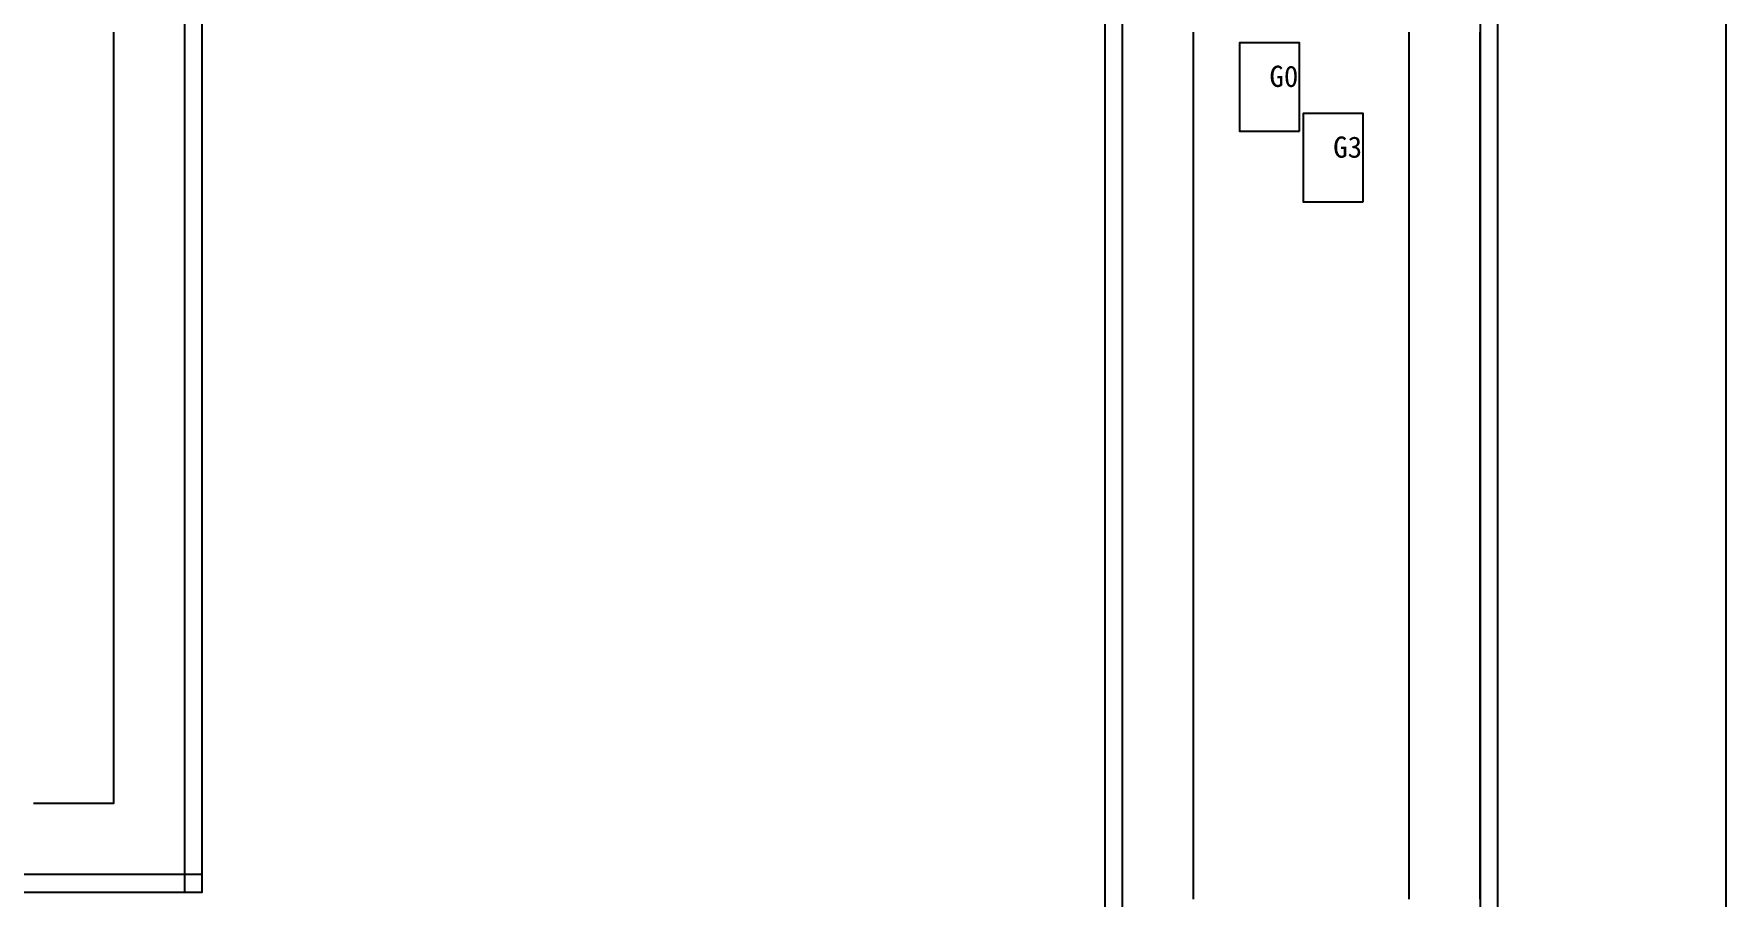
# Model space of a CAD drawing. Header units: metres. Extents: x 0 to 11, y 0 to 14.5.
# Drawn here: x 6.22 to 11, y 2.431 to 4.87 of the extents above; entities that cross this region are included whole.
import ezdxf

# ---------------------------------------------------------------- set-up
doc = ezdxf.new("R2010")
doc.units = ezdxf.units.M
for name, color, linetype in [('GRASS', 3, 'Continuous'), ('GRID', 6, 'Continuous'), ('HALL', 5, 'Continuous'), ('TRACK', 7, 'Continuous'), ('WALLS', 8, 'Continuous')]:
    doc.layers.add(name, color=color, linetype=linetype)

msp = doc.modelspace()

# ---------------------------------------------------------------- linework, layer by layer
at = {"layer": 'GRASS'}
for points in [[(6.645, 4.875), (6.645, 4.865), (6.645, 4.855), (6.645, 4.845), (6.645, 4.835), (6.645, 4.825), (6.645, 4.815), (6.645, 4.805), (6.645, 4.795), (6.645, 4.785), (6.645, 4.775), (6.645, 4.765), (6.645, 4.755), (6.645, 4.745), (6.645, 4.735), (6.645, 4.725), (6.645, 4.715), (6.645, 4.705), (6.645, 4.695), (6.645, 4.685), (6.645, 4.675), (6.645, 4.665), (6.645, 4.655), (6.645, 4.645), (6.645, 4.635), (6.645, 4.625), (6.645, 4.615), (6.645, 4.605), (6.645, 4.595), (6.645, 4.585), (6.645, 4.575), (6.645, 4.565), (6.645, 4.555), (6.645, 4.545), (6.645, 4.535), (6.645, 4.525), (6.645, 4.515), (6.645, 4.505), (6.645, 4.495), (6.645, 4.485), (6.645, 4.475), (6.645, 4.465), (6.645, 4.455), (6.645, 4.445), (6.645, 4.435), (6.645, 4.425), (6.645, 4.415), (6.645, 4.405), (6.645, 4.395), (6.645, 4.385), (6.645, 4.375), (6.645, 4.365), (6.645, 4.355), (6.645, 4.345), (6.645, 4.335), (6.645, 4.325), (6.645, 4.315), (6.645, 4.305), (6.645, 4.295), (6.645, 4.285), (6.645, 4.275), (6.645, 4.265), (6.645, 4.255), (6.645, 4.245), (6.645, 4.235), (6.645, 4.225), (6.645, 4.215), (6.645, 4.205), (6.645, 4.195), (6.645, 4.185), (6.645, 4.175), (6.645, 4.165), (6.645, 4.155), (6.645, 4.145), (6.645, 4.135), (6.645, 4.125), (6.645, 4.115), (6.645, 4.105), (6.645, 4.095), (6.645, 4.085), (6.645, 4.075), (6.645, 4.065), (6.645, 4.055), (6.645, 4.045), (6.645, 4.035), (6.645, 4.025), (6.645, 4.015), (6.645, 4.005), (6.645, 3.995), (6.645, 3.985), (6.645, 3.975), (6.645, 3.965), (6.645, 3.955), (6.645, 3.945), (6.645, 3.935), (6.645, 3.925), (6.645, 3.915), (6.645, 3.905), (6.645, 3.895), (6.645, 3.885), (6.645, 3.875), (6.645, 3.865), (6.645, 3.855), (6.645, 3.845), (6.645, 3.835), (6.645, 3.825), (6.645, 3.815), (6.645, 3.805), (6.645, 3.795), (6.645, 3.785), (6.645, 3.775), (6.645, 3.765), (6.645, 3.755), (6.645, 3.745), (6.645, 3.735), (6.645, 3.725), (6.645, 3.715), (6.645, 3.705), (6.645, 3.695), (6.645, 3.685), (6.645, 3.675), (6.645, 3.665), (6.645, 3.655), (6.645, 3.645), (6.645, 3.635), (6.645, 3.625), (6.645, 3.615), (6.645, 3.605), (6.645, 3.595), (6.645, 3.585), (6.645, 3.575), (6.645, 3.565), (6.645, 3.555), (6.645, 3.545), (6.645, 3.535), (6.645, 3.525), (6.645, 3.515), (6.645, 3.505), (6.645, 3.495), (6.645, 3.485), (6.645, 3.475), (6.645, 3.465), (6.645, 3.455), (6.645, 3.445), (6.645, 3.435), (6.645, 3.425), (6.645, 3.415), (6.645, 3.405), (6.645, 3.395), (6.645, 3.385), (6.645, 3.375), (6.645, 3.365), (6.645, 3.355), (6.645, 3.345), (6.645, 3.335), (6.645, 3.325), (6.645, 3.315), (6.645, 3.305), (6.645, 3.295), (6.645, 3.285), (6.645, 3.275), (6.645, 3.265), (6.645, 3.255), (6.645, 3.245), (6.645, 3.235), (6.645, 3.225), (6.645, 3.215), (6.645, 3.205), (6.645, 3.195), (6.645, 3.185), (6.645, 3.175), (6.645, 3.165), (6.645, 3.155), (6.645, 3.145), (6.645, 3.135), (6.645, 3.125), (6.645, 3.115), (6.645, 3.105), (6.645, 3.095), (6.645, 3.085), (6.645, 3.075), (6.645, 3.065), (6.645, 3.055), (6.645, 3.045), (6.645, 3.035), (6.645, 3.025), (6.645, 3.015), (6.645, 3.005), (6.645, 2.995), (6.645, 2.985), (6.645, 2.975), (6.645, 2.965), (6.645, 2.955), (6.645, 2.945), (6.645, 2.935), (6.645, 2.925), (6.645, 2.915), (6.645, 2.905), (6.645, 2.895), (6.645, 2.885), (6.645, 2.875), (6.645, 2.865), (6.645, 2.855), (6.645, 2.845), (6.645, 2.835), (6.645, 2.825), (6.645, 2.815), (6.645, 2.805), (6.645, 2.795), (6.645, 2.785), (6.645, 2.775), (6.645, 2.765), (6.645, 2.755), (6.645, 2.745), (6.645, 2.735), (6.645, 2.725), (6.645, 2.715), (6.645, 2.705), (6.645, 2.695), (6.645, 2.685), (6.645, 2.675), (6.645, 2.665), (6.645, 2.655), (6.645, 2.645), (6.645, 2.635), (6.645, 2.625), (6.645, 2.615), (6.645, 2.605), (6.645, 2.595), (6.645, 2.585), (6.645, 2.575), (6.645, 2.565), (6.645, 2.555), (6.645, 2.545), (6.645, 2.535), (6.645, 2.525), (6.645, 2.515), (6.645, 2.505), (6.645, 2.495), (6.6351, 2.495), (6.6252, 2.495), (6.6153, 2.495), (6.6054, 2.495), (6.5955, 2.495), (6.5856, 2.495), (6.5757, 2.495), (6.5658, 2.495), (6.5559, 2.495), (6.546, 2.495), (6.5361, 2.495), (6.5262, 2.495), (6.5163, 2.495), (6.5063, 2.495), (6.4964, 2.495), (6.4865, 2.495), (6.4766, 2.495), (6.4667, 2.495), (6.4568, 2.495), (6.4469, 2.495), (6.437, 2.495), (6.4271, 2.495), (6.4172, 2.495), (6.4073, 2.495), (6.3974, 2.495), (6.3875, 2.495), (6.3776, 2.495), (6.3677, 2.495), (6.3578, 2.495), (6.3479, 2.495), (6.338, 2.495), (6.3281, 2.495), (6.3182, 2.495), (6.3083, 2.495), (6.2984, 2.495), (6.2885, 2.495), (6.2786, 2.495), (6.2687, 2.495), (6.2588, 2.495), (6.2488, 2.495), (6.2389, 2.495), (6.229, 2.495), (6.2191, 2.495)], [(9.295, 2.425), (9.295, 2.435), (9.295, 2.445), (9.295, 2.455), (9.295, 2.465), (9.295, 2.475), (9.295, 2.485), (9.295, 2.495), (9.295, 2.505), (9.295, 2.515), (9.295, 2.525), (9.295, 2.535), (9.295, 2.545), (9.295, 2.555), (9.295, 2.565), (9.295, 2.575), (9.295, 2.585), (9.295, 2.595), (9.295, 2.605), (9.295, 2.615), (9.295, 2.625), (9.295, 2.635), (9.295, 2.645), (9.295, 2.655), (9.295, 2.665), (9.295, 2.675), (9.295, 2.685), (9.295, 2.695), (9.295, 2.705), (9.295, 2.715), (9.295, 2.725), (9.295, 2.735), (9.295, 2.745), (9.295, 2.755), (9.295, 2.765), (9.295, 2.775), (9.295, 2.785), (9.295, 2.795), (9.295, 2.805), (9.295, 2.815), (9.295, 2.825), (9.295, 2.835), (9.295, 2.845), (9.295, 2.855), (9.295, 2.865), (9.295, 2.875), (9.295, 2.885), (9.295, 2.895), (9.295, 2.905), (9.295, 2.915), (9.295, 2.925), (9.295, 2.935), (9.295, 2.945), (9.295, 2.955), (9.295, 2.965), (9.295, 2.975), (9.295, 2.985), (9.295, 2.995), (9.295, 3.005), (9.295, 3.015), (9.295, 3.025), (9.295, 3.035), (9.295, 3.045), (9.295, 3.055), (9.295, 3.065), (9.295, 3.075), (9.295, 3.085), (9.295, 3.095), (9.295, 3.105), (9.295, 3.115), (9.295, 3.125), (9.295, 3.135), (9.295, 3.145), (9.295, 3.155), (9.295, 3.165), (9.295, 3.175), (9.295, 3.185), (9.295, 3.195), (9.295, 3.205), (9.295, 3.215), (9.295, 3.225), (9.295, 3.235), (9.295, 3.245), (9.295, 3.255), (9.295, 3.265), (9.295, 3.275), (9.295, 3.285), (9.295, 3.295), (9.295, 3.305), (9.295, 3.315), (9.295, 3.325), (9.295, 3.335), (9.295, 3.345), (9.295, 3.355), (9.295, 3.365), (9.295, 3.375), (9.295, 3.385), (9.295, 3.395), (9.295, 3.405), (9.295, 3.415), (9.295, 3.425), (9.295, 3.435), (9.295, 3.445), (9.295, 3.455), (9.295, 3.465), (9.295, 3.475), (9.295, 3.485), (9.295, 3.495), (9.295, 3.505), (9.295, 3.515), (9.295, 3.525), (9.295, 3.535), (9.295, 3.545), (9.295, 3.555), (9.295, 3.565), (9.295, 3.575), (9.295, 3.585), (9.295, 3.595), (9.295, 3.605), (9.295, 3.615), (9.295, 3.625), (9.295, 3.635), (9.295, 3.645), (9.295, 3.655), (9.295, 3.665), (9.295, 3.675), (9.295, 3.685), (9.295, 3.695), (9.295, 3.705), (9.295, 3.715), (9.295, 3.725), (9.295, 3.735), (9.295, 3.745), (9.295, 3.755), (9.295, 3.765), (9.295, 3.775), (9.295, 3.785), (9.295, 3.795), (9.295, 3.805), (9.295, 3.815), (9.295, 3.825), (9.295, 3.835), (9.295, 3.845), (9.295, 3.855), (9.295, 3.865), (9.295, 3.875), (9.295, 3.885), (9.295, 3.895), (9.295, 3.905), (9.295, 3.915), (9.295, 3.925), (9.295, 3.935), (9.295, 3.945), (9.295, 3.955), (9.295, 3.965), (9.295, 3.975), (9.295, 3.985), (9.295, 3.995), (9.295, 4.005), (9.295, 4.015), (9.295, 4.025), (9.295, 4.035), (9.295, 4.045), (9.295, 4.055), (9.295, 4.065), (9.295, 4.075), (9.295, 4.085), (9.295, 4.095), (9.295, 4.105), (9.295, 4.115), (9.295, 4.125), (9.295, 4.135), (9.295, 4.145), (9.295, 4.155), (9.295, 4.165), (9.295, 4.175), (9.295, 4.185), (9.295, 4.195), (9.295, 4.205), (9.295, 4.215), (9.295, 4.225), (9.295, 4.235), (9.295, 4.245), (9.295, 4.255), (9.295, 4.265), (9.295, 4.275), (9.295, 4.285), (9.295, 4.295), (9.295, 4.305), (9.295, 4.315), (9.295, 4.325), (9.295, 4.335), (9.295, 4.345), (9.295, 4.355), (9.295, 4.365), (9.295, 4.375), (9.295, 4.385), (9.295, 4.395), (9.295, 4.405), (9.295, 4.415), (9.295, 4.425), (9.295, 4.435), (9.295, 4.445), (9.295, 4.455), (9.295, 4.465), (9.295, 4.475), (9.295, 4.485), (9.295, 4.495), (9.295, 4.505), (9.295, 4.515), (9.295, 4.525), (9.295, 4.535), (9.295, 4.545), (9.295, 4.555), (9.295, 4.565), (9.295, 4.575), (9.295, 4.585), (9.295, 4.595), (9.295, 4.605), (9.295, 4.615), (9.295, 4.625), (9.295, 4.635), (9.295, 4.645), (9.295, 4.655), (9.295, 4.665), (9.295, 4.675), (9.295, 4.685), (9.295, 4.695), (9.295, 4.705), (9.295, 4.715), (9.295, 4.725), (9.295, 4.735), (9.295, 4.745), (9.295, 4.755), (9.295, 4.765), (9.295, 4.775), (9.295, 4.785), (9.295, 4.795), (9.295, 4.805), (9.295, 4.815), (9.295, 4.825), (9.295, 4.835), (9.295, 4.845), (9.295, 4.855), (9.295, 4.865), (9.295, 4.875)], [(10.305, 2.425), (10.305, 2.435), (10.305, 2.445), (10.305, 2.455), (10.305, 2.465), (10.305, 2.475), (10.305, 2.485), (10.305, 2.495), (10.305, 2.505), (10.305, 2.515), (10.305, 2.525), (10.305, 2.535), (10.305, 2.545), (10.305, 2.555), (10.305, 2.565), (10.305, 2.575), (10.305, 2.585), (10.305, 2.595), (10.305, 2.605), (10.305, 2.615), (10.305, 2.625), (10.305, 2.635), (10.305, 2.645), (10.305, 2.655), (10.305, 2.665), (10.305, 2.675), (10.305, 2.685), (10.305, 2.695), (10.305, 2.705), (10.305, 2.715), (10.305, 2.725), (10.305, 2.735), (10.305, 2.745), (10.305, 2.755), (10.305, 2.765), (10.305, 2.775), (10.305, 2.785), (10.305, 2.795), (10.305, 2.805), (10.305, 2.815), (10.305, 2.825), (10.305, 2.835), (10.305, 2.845), (10.305, 2.855), (10.305, 2.865), (10.305, 2.875), (10.305, 2.885), (10.305, 2.895), (10.305, 2.905), (10.305, 2.915), (10.305, 2.925), (10.305, 2.935), (10.305, 2.945), (10.305, 2.955), (10.305, 2.965), (10.305, 2.975), (10.305, 2.985), (10.305, 2.995), (10.305, 3.005), (10.305, 3.015), (10.305, 3.025), (10.305, 3.035), (10.305, 3.045), (10.305, 3.055), (10.305, 3.065), (10.305, 3.075), (10.305, 3.085), (10.305, 3.095), (10.305, 3.105), (10.305, 3.115), (10.305, 3.125), (10.305, 3.135), (10.305, 3.145), (10.305, 3.155), (10.305, 3.165), (10.305, 3.175), (10.305, 3.185), (10.305, 3.195), (10.305, 3.205), (10.305, 3.215), (10.305, 3.225), (10.305, 3.235), (10.305, 3.245), (10.305, 3.255), (10.305, 3.265), (10.305, 3.275), (10.305, 3.285), (10.305, 3.295), (10.305, 3.305), (10.305, 3.315), (10.305, 3.325), (10.305, 3.335), (10.305, 3.345), (10.305, 3.355), (10.305, 3.365), (10.305, 3.375), (10.305, 3.385), (10.305, 3.395), (10.305, 3.405), (10.305, 3.415), (10.305, 3.425), (10.305, 3.435), (10.305, 3.445), (10.305, 3.455), (10.305, 3.465), (10.305, 3.475), (10.305, 3.485), (10.305, 3.495), (10.305, 3.505), (10.305, 3.515), (10.305, 3.525), (10.305, 3.535), (10.305, 3.545), (10.305, 3.555), (10.305, 3.565), (10.305, 3.575), (10.305, 3.585), (10.305, 3.595), (10.305, 3.605), (10.305, 3.615), (10.305, 3.625), (10.305, 3.635), (10.305, 3.645), (10.305, 3.655), (10.305, 3.665), (10.305, 3.675), (10.305, 3.685), (10.305, 3.695), (10.305, 3.705), (10.305, 3.715), (10.305, 3.725), (10.305, 3.735), (10.305, 3.745), (10.305, 3.755), (10.305, 3.765), (10.305, 3.775), (10.305, 3.785), (10.305, 3.795), (10.305, 3.805), (10.305, 3.815), (10.305, 3.825), (10.305, 3.835), (10.305, 3.845), (10.305, 3.855), (10.305, 3.865), (10.305, 3.875), (10.305, 3.885), (10.305, 3.895), (10.305, 3.905), (10.305, 3.915), (10.305, 3.925), (10.305, 3.935), (10.305, 3.945), (10.305, 3.955), (10.305, 3.965), (10.305, 3.975), (10.305, 3.985), (10.305, 3.995), (10.305, 4.005), (10.305, 4.015), (10.305, 4.025), (10.305, 4.035), (10.305, 4.045), (10.305, 4.055), (10.305, 4.065), (10.305, 4.075), (10.305, 4.085), (10.305, 4.095), (10.305, 4.105), (10.305, 4.115), (10.305, 4.125), (10.305, 4.135), (10.305, 4.145), (10.305, 4.155), (10.305, 4.165), (10.305, 4.175), (10.305, 4.185), (10.305, 4.195), (10.305, 4.205), (10.305, 4.215), (10.305, 4.225), (10.305, 4.235), (10.305, 4.245), (10.305, 4.255), (10.305, 4.265), (10.305, 4.275), (10.305, 4.285), (10.305, 4.295), (10.305, 4.305), (10.305, 4.315), (10.305, 4.325), (10.305, 4.335), (10.305, 4.345), (10.305, 4.355), (10.305, 4.365), (10.305, 4.375), (10.305, 4.385), (10.305, 4.395), (10.305, 4.405), (10.305, 4.415), (10.305, 4.425), (10.305, 4.435), (10.305, 4.445), (10.305, 4.455), (10.305, 4.465), (10.305, 4.475), (10.305, 4.485), (10.305, 4.495), (10.305, 4.505), (10.305, 4.515), (10.305, 4.525), (10.305, 4.535), (10.305, 4.545), (10.305, 4.555), (10.305, 4.565), (10.305, 4.575), (10.305, 4.585), (10.305, 4.595), (10.305, 4.605), (10.305, 4.615), (10.305, 4.625), (10.305, 4.635), (10.305, 4.645), (10.305, 4.655), (10.305, 4.665), (10.305, 4.675), (10.305, 4.685), (10.305, 4.695), (10.305, 4.705), (10.305, 4.715), (10.305, 4.725), (10.305, 4.735), (10.305, 4.745), (10.305, 4.755), (10.305, 4.765), (10.305, 4.775), (10.305, 4.785), (10.305, 4.795), (10.305, 4.805), (10.305, 4.815), (10.305, 4.825), (10.305, 4.835), (10.305, 4.845), (10.305, 4.855), (10.305, 4.865), (10.305, 4.875)]]:
    msp.add_lwpolyline(points, dxfattribs=at)
at = {"layer": 'GRID'}
for points in [[(9.795, 4.595), (9.795, 4.845), (9.625, 4.845), (9.625, 4.595), (9.795, 4.595)], [(9.975, 4.395), (9.975, 4.645), (9.805, 4.645), (9.805, 4.395), (9.975, 4.395)]]:
    msp.add_lwpolyline(points, dxfattribs=at)
at = {"layer": 'HALL'}
msp.add_lwpolyline([(0, 0), (11, 0), (11, 14.5), (0, 14.5), (0, 0)], dxfattribs=at)
at = {"layer": 'TRACK'}
for points in [[(6.445, 4.875), (6.445, 4.865), (6.445, 4.855), (6.445, 4.845), (6.445, 4.835), (6.445, 4.825), (6.445, 4.815), (6.445, 4.805), (6.445, 4.795), (6.445, 4.785), (6.445, 4.775), (6.445, 4.765), (6.445, 4.755), (6.445, 4.745), (6.445, 4.735), (6.445, 4.725), (6.445, 4.715), (6.445, 4.705), (6.445, 4.695), (6.445, 4.685), (6.445, 4.675), (6.445, 4.665), (6.445, 4.655), (6.445, 4.645), (6.445, 4.635), (6.445, 4.625), (6.445, 4.615), (6.445, 4.605), (6.445, 4.595), (6.445, 4.585), (6.445, 4.575), (6.445, 4.565), (6.445, 4.555), (6.445, 4.545), (6.445, 4.535), (6.445, 4.525), (6.445, 4.515), (6.445, 4.505), (6.445, 4.495), (6.445, 4.485), (6.445, 4.475), (6.445, 4.465), (6.445, 4.455), (6.445, 4.445), (6.445, 4.435), (6.445, 4.425), (6.445, 4.415), (6.445, 4.405), (6.445, 4.395), (6.445, 4.385), (6.445, 4.375), (6.445, 4.365), (6.445, 4.355), (6.445, 4.345), (6.445, 4.335), (6.445, 4.325), (6.445, 4.315), (6.445, 4.305), (6.445, 4.295), (6.445, 4.285), (6.445, 4.275), (6.445, 4.265), (6.445, 4.255), (6.445, 4.245), (6.445, 4.235), (6.445, 4.225), (6.445, 4.215), (6.445, 4.205), (6.445, 4.195), (6.445, 4.185), (6.445, 4.175), (6.445, 4.165), (6.445, 4.155), (6.445, 4.145), (6.445, 4.135), (6.445, 4.125), (6.445, 4.115), (6.445, 4.105), (6.445, 4.095), (6.445, 4.085), (6.445, 4.075), (6.445, 4.065), (6.445, 4.055), (6.445, 4.045), (6.445, 4.035), (6.445, 4.025), (6.445, 4.015), (6.445, 4.005), (6.445, 3.995), (6.445, 3.985), (6.445, 3.975), (6.445, 3.965), (6.445, 3.955), (6.445, 3.945), (6.445, 3.935), (6.445, 3.925), (6.445, 3.915), (6.445, 3.905), (6.445, 3.895), (6.445, 3.885), (6.445, 3.875), (6.445, 3.865), (6.445, 3.855), (6.445, 3.845), (6.445, 3.835), (6.445, 3.825), (6.445, 3.815), (6.445, 3.805), (6.445, 3.795), (6.445, 3.785), (6.445, 3.775), (6.445, 3.765), (6.445, 3.755), (6.445, 3.745), (6.445, 3.735), (6.445, 3.725), (6.445, 3.715), (6.445, 3.705), (6.445, 3.695), (6.445, 3.685), (6.445, 3.675), (6.445, 3.665), (6.445, 3.655), (6.445, 3.645), (6.445, 3.635), (6.445, 3.625), (6.445, 3.615), (6.445, 3.605), (6.445, 3.595), (6.445, 3.585), (6.445, 3.575), (6.445, 3.565), (6.445, 3.555), (6.445, 3.545), (6.445, 3.535), (6.445, 3.525), (6.445, 3.515), (6.445, 3.505), (6.445, 3.495), (6.445, 3.485), (6.445, 3.475), (6.445, 3.465), (6.445, 3.455), (6.445, 3.445), (6.445, 3.435), (6.445, 3.425), (6.445, 3.415), (6.445, 3.405), (6.445, 3.395), (6.445, 3.385), (6.445, 3.375), (6.445, 3.365), (6.445, 3.355), (6.445, 3.345), (6.445, 3.335), (6.445, 3.325), (6.445, 3.315), (6.445, 3.305), (6.445, 3.295), (6.445, 3.285), (6.445, 3.275), (6.445, 3.265), (6.445, 3.255), (6.445, 3.245), (6.445, 3.235), (6.445, 3.225), (6.445, 3.215), (6.445, 3.205), (6.445, 3.195), (6.445, 3.185), (6.445, 3.175), (6.445, 3.165), (6.445, 3.155), (6.445, 3.145), (6.445, 3.135), (6.445, 3.125), (6.445, 3.115), (6.445, 3.105), (6.445, 3.095), (6.445, 3.085), (6.445, 3.075), (6.445, 3.065), (6.445, 3.055), (6.445, 3.045), (6.445, 3.035), (6.445, 3.025), (6.445, 3.015), (6.445, 3.005), (6.445, 2.995), (6.445, 2.985), (6.445, 2.975), (6.445, 2.965), (6.445, 2.955), (6.445, 2.945), (6.445, 2.935), (6.445, 2.925), (6.445, 2.915), (6.445, 2.905), (6.445, 2.895), (6.445, 2.885), (6.445, 2.875), (6.445, 2.865), (6.445, 2.855), (6.445, 2.845), (6.445, 2.835), (6.445, 2.825), (6.445, 2.815), (6.445, 2.805), (6.445, 2.795), (6.445, 2.785), (6.445, 2.775), (6.445, 2.765), (6.445, 2.755), (6.445, 2.745), (6.445, 2.735), (6.445, 2.725), (6.445, 2.715), (6.445, 2.705), (6.445, 2.695), (6.4352, 2.695), (6.4253, 2.695), (6.4155, 2.695), (6.4056, 2.695), (6.3958, 2.695), (6.3859, 2.695), (6.3761, 2.695), (6.3663, 2.695), (6.3564, 2.695), (6.3466, 2.695), (6.3367, 2.695), (6.3269, 2.695), (6.317, 2.695), (6.3072, 2.695), (6.2973, 2.695), (6.2875, 2.695), (6.2777, 2.695), (6.2678, 2.695), (6.258, 2.695), (6.2481, 2.695), (6.2383, 2.695), (6.2284, 2.695), (6.2186, 2.695)], [(9.495, 2.425), (9.495, 2.435), (9.495, 2.445), (9.495, 2.455), (9.495, 2.465), (9.495, 2.475), (9.495, 2.485), (9.495, 2.495), (9.495, 2.505), (9.495, 2.515), (9.495, 2.525), (9.495, 2.535), (9.495, 2.545), (9.495, 2.555), (9.495, 2.565), (9.495, 2.575), (9.495, 2.585), (9.495, 2.595), (9.495, 2.605), (9.495, 2.615), (9.495, 2.625), (9.495, 2.635), (9.495, 2.645), (9.495, 2.655), (9.495, 2.665), (9.495, 2.675), (9.495, 2.685), (9.495, 2.695), (9.495, 2.705), (9.495, 2.715), (9.495, 2.725), (9.495, 2.735), (9.495, 2.745), (9.495, 2.755), (9.495, 2.765), (9.495, 2.775), (9.495, 2.785), (9.495, 2.795), (9.495, 2.805), (9.495, 2.815), (9.495, 2.825), (9.495, 2.835), (9.495, 2.845), (9.495, 2.855), (9.495, 2.865), (9.495, 2.875), (9.495, 2.885), (9.495, 2.895), (9.495, 2.905), (9.495, 2.915), (9.495, 2.925), (9.495, 2.935), (9.495, 2.945), (9.495, 2.955), (9.495, 2.965), (9.495, 2.975), (9.495, 2.985), (9.495, 2.995), (9.495, 3.005), (9.495, 3.015), (9.495, 3.025), (9.495, 3.035), (9.495, 3.045), (9.495, 3.055), (9.495, 3.065), (9.495, 3.075), (9.495, 3.085), (9.495, 3.095), (9.495, 3.105), (9.495, 3.115), (9.495, 3.125), (9.495, 3.135), (9.495, 3.145), (9.495, 3.155), (9.495, 3.165), (9.495, 3.175), (9.495, 3.185), (9.495, 3.195), (9.495, 3.205), (9.495, 3.215), (9.495, 3.225), (9.495, 3.235), (9.495, 3.245), (9.495, 3.255), (9.495, 3.265), (9.495, 3.275), (9.495, 3.285), (9.495, 3.295), (9.495, 3.305), (9.495, 3.315), (9.495, 3.325), (9.495, 3.335), (9.495, 3.345), (9.495, 3.355), (9.495, 3.365), (9.495, 3.375), (9.495, 3.385), (9.495, 3.395), (9.495, 3.405), (9.495, 3.415), (9.495, 3.425), (9.495, 3.435), (9.495, 3.445), (9.495, 3.455), (9.495, 3.465), (9.495, 3.475), (9.495, 3.485), (9.495, 3.495), (9.495, 3.505), (9.495, 3.515), (9.495, 3.525), (9.495, 3.535), (9.495, 3.545), (9.495, 3.555), (9.495, 3.565), (9.495, 3.575), (9.495, 3.585), (9.495, 3.595), (9.495, 3.605), (9.495, 3.615), (9.495, 3.625), (9.495, 3.635), (9.495, 3.645), (9.495, 3.655), (9.495, 3.665), (9.495, 3.675), (9.495, 3.685), (9.495, 3.695), (9.495, 3.705), (9.495, 3.715), (9.495, 3.725), (9.495, 3.735), (9.495, 3.745), (9.495, 3.755), (9.495, 3.765), (9.495, 3.775), (9.495, 3.785), (9.495, 3.795), (9.495, 3.805), (9.495, 3.815), (9.495, 3.825), (9.495, 3.835), (9.495, 3.845), (9.495, 3.855), (9.495, 3.865), (9.495, 3.875), (9.495, 3.885), (9.495, 3.895), (9.495, 3.905), (9.495, 3.915), (9.495, 3.925), (9.495, 3.935), (9.495, 3.945), (9.495, 3.955), (9.495, 3.965), (9.495, 3.975), (9.495, 3.985), (9.495, 3.995), (9.495, 4.005), (9.495, 4.015), (9.495, 4.025), (9.495, 4.035), (9.495, 4.045), (9.495, 4.055), (9.495, 4.065), (9.495, 4.075), (9.495, 4.085), (9.495, 4.095), (9.495, 4.105), (9.495, 4.115), (9.495, 4.125), (9.495, 4.135), (9.495, 4.145), (9.495, 4.155), (9.495, 4.165), (9.495, 4.175), (9.495, 4.185), (9.495, 4.195), (9.495, 4.205), (9.495, 4.215), (9.495, 4.225), (9.495, 4.235), (9.495, 4.245), (9.495, 4.255), (9.495, 4.265), (9.495, 4.275), (9.495, 4.285), (9.495, 4.295), (9.495, 4.305), (9.495, 4.315), (9.495, 4.325), (9.495, 4.335), (9.495, 4.345), (9.495, 4.355), (9.495, 4.365), (9.495, 4.375), (9.495, 4.385), (9.495, 4.395), (9.495, 4.405), (9.495, 4.415), (9.495, 4.425), (9.495, 4.435), (9.495, 4.445), (9.495, 4.455), (9.495, 4.465), (9.495, 4.475), (9.495, 4.485), (9.495, 4.495), (9.495, 4.505), (9.495, 4.515), (9.495, 4.525), (9.495, 4.535), (9.495, 4.545), (9.495, 4.555), (9.495, 4.565), (9.495, 4.575), (9.495, 4.585), (9.495, 4.595), (9.495, 4.605), (9.495, 4.615), (9.495, 4.625), (9.495, 4.635), (9.495, 4.645), (9.495, 4.655), (9.495, 4.665), (9.495, 4.675), (9.495, 4.685), (9.495, 4.695), (9.495, 4.705), (9.495, 4.715), (9.495, 4.725), (9.495, 4.735), (9.495, 4.745), (9.495, 4.755), (9.495, 4.765), (9.495, 4.775), (9.495, 4.785), (9.495, 4.795), (9.495, 4.805), (9.495, 4.815), (9.495, 4.825), (9.495, 4.835), (9.495, 4.845), (9.495, 4.855), (9.495, 4.865), (9.495, 4.875)], [(10.105, 2.425), (10.105, 2.435), (10.105, 2.445), (10.105, 2.455), (10.105, 2.465), (10.105, 2.475), (10.105, 2.485), (10.105, 2.495), (10.105, 2.505), (10.105, 2.515), (10.105, 2.525), (10.105, 2.535), (10.105, 2.545), (10.105, 2.555), (10.105, 2.565), (10.105, 2.575), (10.105, 2.585), (10.105, 2.595), (10.105, 2.605), (10.105, 2.615), (10.105, 2.625), (10.105, 2.635), (10.105, 2.645), (10.105, 2.655), (10.105, 2.665), (10.105, 2.675), (10.105, 2.685), (10.105, 2.695), (10.105, 2.705), (10.105, 2.715), (10.105, 2.725), (10.105, 2.735), (10.105, 2.745), (10.105, 2.755), (10.105, 2.765), (10.105, 2.775), (10.105, 2.785), (10.105, 2.795), (10.105, 2.805), (10.105, 2.815), (10.105, 2.825), (10.105, 2.835), (10.105, 2.845), (10.105, 2.855), (10.105, 2.865), (10.105, 2.875), (10.105, 2.885), (10.105, 2.895), (10.105, 2.905), (10.105, 2.915), (10.105, 2.925), (10.105, 2.935), (10.105, 2.945), (10.105, 2.955), (10.105, 2.965), (10.105, 2.975), (10.105, 2.985), (10.105, 2.995), (10.105, 3.005), (10.105, 3.015), (10.105, 3.025), (10.105, 3.035), (10.105, 3.045), (10.105, 3.055), (10.105, 3.065), (10.105, 3.075), (10.105, 3.085), (10.105, 3.095), (10.105, 3.105), (10.105, 3.115), (10.105, 3.125), (10.105, 3.135), (10.105, 3.145), (10.105, 3.155), (10.105, 3.165), (10.105, 3.175), (10.105, 3.185), (10.105, 3.195), (10.105, 3.205), (10.105, 3.215), (10.105, 3.225), (10.105, 3.235), (10.105, 3.245), (10.105, 3.255), (10.105, 3.265), (10.105, 3.275), (10.105, 3.285), (10.105, 3.295), (10.105, 3.305), (10.105, 3.315), (10.105, 3.325), (10.105, 3.335), (10.105, 3.345), (10.105, 3.355), (10.105, 3.365), (10.105, 3.375), (10.105, 3.385), (10.105, 3.395), (10.105, 3.405), (10.105, 3.415), (10.105, 3.425), (10.105, 3.435), (10.105, 3.445), (10.105, 3.455), (10.105, 3.465), (10.105, 3.475), (10.105, 3.485), (10.105, 3.495), (10.105, 3.505), (10.105, 3.515), (10.105, 3.525), (10.105, 3.535), (10.105, 3.545), (10.105, 3.555), (10.105, 3.565), (10.105, 3.575), (10.105, 3.585), (10.105, 3.595), (10.105, 3.605), (10.105, 3.615), (10.105, 3.625), (10.105, 3.635), (10.105, 3.645), (10.105, 3.655), (10.105, 3.665), (10.105, 3.675), (10.105, 3.685), (10.105, 3.695), (10.105, 3.705), (10.105, 3.715), (10.105, 3.725), (10.105, 3.735), (10.105, 3.745), (10.105, 3.755), (10.105, 3.765), (10.105, 3.775), (10.105, 3.785), (10.105, 3.795), (10.105, 3.805), (10.105, 3.815), (10.105, 3.825), (10.105, 3.835), (10.105, 3.845), (10.105, 3.855), (10.105, 3.865), (10.105, 3.875), (10.105, 3.885), (10.105, 3.895), (10.105, 3.905), (10.105, 3.915), (10.105, 3.925), (10.105, 3.935), (10.105, 3.945), (10.105, 3.955), (10.105, 3.965), (10.105, 3.975), (10.105, 3.985), (10.105, 3.995), (10.105, 4.005), (10.105, 4.015), (10.105, 4.025), (10.105, 4.035), (10.105, 4.045), (10.105, 4.055), (10.105, 4.065), (10.105, 4.075), (10.105, 4.085), (10.105, 4.095), (10.105, 4.105), (10.105, 4.115), (10.105, 4.125), (10.105, 4.135), (10.105, 4.145), (10.105, 4.155), (10.105, 4.165), (10.105, 4.175), (10.105, 4.185), (10.105, 4.195), (10.105, 4.205), (10.105, 4.215), (10.105, 4.225), (10.105, 4.235), (10.105, 4.245), (10.105, 4.255), (10.105, 4.265), (10.105, 4.275), (10.105, 4.285), (10.105, 4.295), (10.105, 4.305), (10.105, 4.315), (10.105, 4.325), (10.105, 4.335), (10.105, 4.345), (10.105, 4.355), (10.105, 4.365), (10.105, 4.375), (10.105, 4.385), (10.105, 4.395), (10.105, 4.405), (10.105, 4.415), (10.105, 4.425), (10.105, 4.435), (10.105, 4.445), (10.105, 4.455), (10.105, 4.465), (10.105, 4.475), (10.105, 4.485), (10.105, 4.495), (10.105, 4.505), (10.105, 4.515), (10.105, 4.525), (10.105, 4.535), (10.105, 4.545), (10.105, 4.555), (10.105, 4.565), (10.105, 4.575), (10.105, 4.585), (10.105, 4.595), (10.105, 4.605), (10.105, 4.615), (10.105, 4.625), (10.105, 4.635), (10.105, 4.645), (10.105, 4.655), (10.105, 4.665), (10.105, 4.675), (10.105, 4.685), (10.105, 4.695), (10.105, 4.705), (10.105, 4.715), (10.105, 4.725), (10.105, 4.735), (10.105, 4.745), (10.105, 4.755), (10.105, 4.765), (10.105, 4.775), (10.105, 4.785), (10.105, 4.795), (10.105, 4.805), (10.105, 4.815), (10.105, 4.825), (10.105, 4.835), (10.105, 4.845), (10.105, 4.855), (10.105, 4.865), (10.105, 4.875)]]:
    msp.add_lwpolyline(points, dxfattribs=at)
at = {"layer": 'WALLS'}
for points in [[(10.305, 13.755), (10.305, 0.645), (10.355, 0.645), (10.355, 13.755), (10.305, 13.755)], [(9.245, 12.695), (9.245, 1.705), (9.295, 1.705), (9.295, 12.695), (9.245, 12.695)], [(6.695, 2.445), (6.695, 5.495), (6.645, 5.495), (6.645, 2.445), (6.695, 2.445)], [(6.105, 2.445), (6.695, 2.445), (6.695, 2.495), (6.105, 2.495), (6.105, 2.445)]]:
    msp.add_lwpolyline(points, dxfattribs=at)

# ---------------------------------------------------------------- texts
at = {"layer": 'GRID'}
for s, p in [('G0', (9.71, 4.72)), ('G3', (9.89, 4.52))]:
    msp.add_text(s, height=0.06, dxfattribs=at).set_placement(p)

doc.saveas('drawing.dxf')
